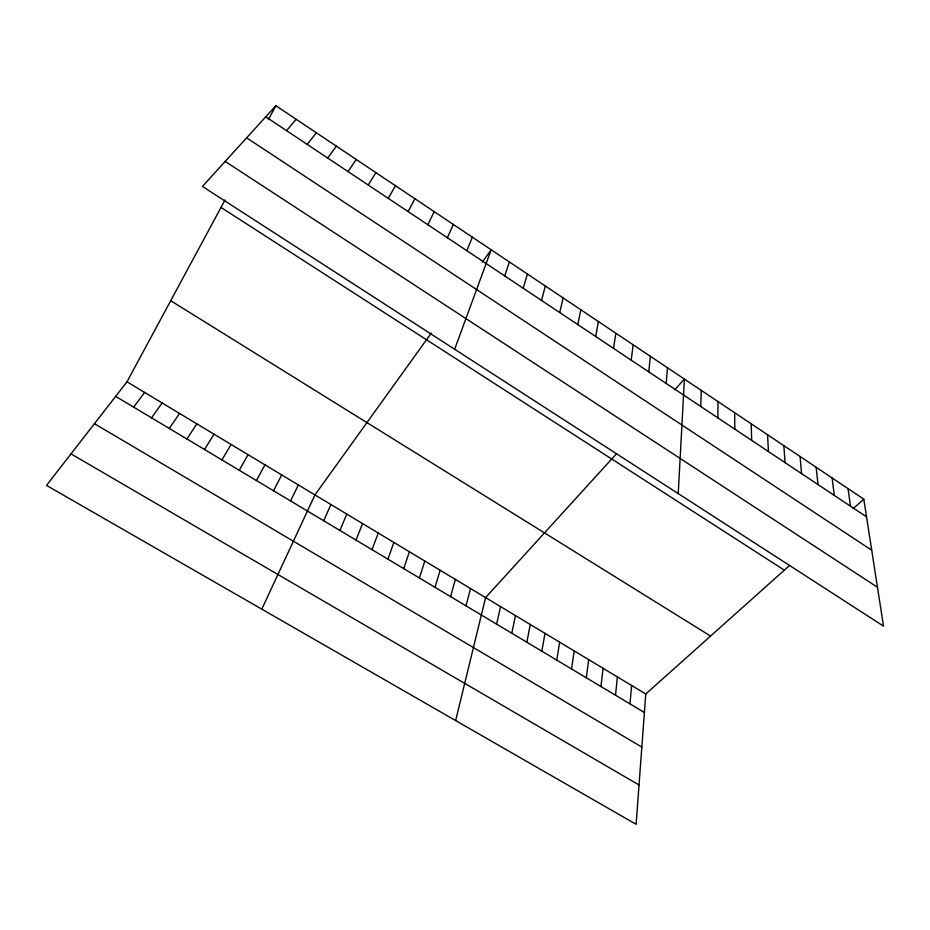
<?xml version="1.0" encoding="UTF-8"?>
<svg xmlns="http://www.w3.org/2000/svg" width="930" height="930" viewBox="0 0 930 930"><rect width="100%" height="100%" fill="white"/><g stroke="black" fill="none" stroke-linecap="round" stroke-linejoin="round"><path stroke-width="1.4" d="M717.855 417.861L718.018 401.586M700.767 406.48L701.267 390.379M678.226 493.598L684.41 379.103L674.657 389.821M789.605 565.44L645.769 693.989L636.12 824.317L46.5 485.402L126.98 381.812L225.037 199.973M666.229 383.486L667.449 367.745M629.994 703.894L631.61 685.468M648.78 371.861L650.361 356.306M615.521 695.233L617.381 676.9M600.954 686.526L603.07 668.298M631.214 360.166L633.156 344.798M586.307 677.772L588.678 659.637M571.566 668.961L574.205 650.919M613.521 348.378L615.834 333.207M556.756 660.102L559.639 642.165M541.853 651.186L545.003 633.353M595.712 336.521L598.397 321.536M526.857 642.223L530.274 624.495M577.774 324.57L580.843 309.783M511.779 633.214L515.476 615.579M496.608 624.146L500.573 606.616M559.697 312.538L563.162 297.949M455.642 720.576L485.6 597.606L616.532 453.712M466.011 605.849L470.534 588.539M541.504 300.425L545.352 286.033M450.573 596.618L455.375 579.425M435.042 587.342L440.134 570.253M523.183 288.219L527.426 274.036M419.43 577.995L424.801 561.023M504.723 275.931L509.373 261.958M403.713 568.602L409.386 551.746M387.903 559.151L393.878 542.411M454.654 349.25L491.191 249.786L482.321 262.132M372 549.642L378.266 533.029M356.004 540.074L362.572 523.578M466.848 250.705L472.335 237.162M339.915 530.46L346.785 514.081M323.721 520.777L330.906 504.525M447.411 237.755L453.329 224.444M261.807 609.162L314.933 494.911L431.253 333.149M427.835 224.723L434.194 211.633M290.544 500.945L298.367 484.949M273.548 490.784L281.709 474.916M408.107 211.587L414.908 198.729M268.328 119.679L275.873 105.683L863.796 499.154L883.5 626.123L202.438 186.43L275.873 105.683M256.447 480.554L264.945 464.837M239.243 470.266L248.066 454.677M388.228 198.346L395.483 185.733M221.921 459.908L231.093 444.47M204.495 449.492L214.016 434.194M368.21 185.012L375.918 172.643M186.953 439.007L196.823 423.848M348.029 171.573L356.213 159.448M169.306 428.451L179.525 413.432M151.544 417.826L162.122 402.969M327.697 158.042L336.346 146.161M133.664 407.142L144.603 392.425M307.214 144.394L316.34 132.769M286.58 130.642L296.182 119.273M853.147 508.664L863.796 499.154M70.994 453.875L639.026 784.99M94.453 423.685L641.84 747.057M115.669 396.378L644.397 712.508M126.98 381.812L645.769 693.989M170.713 300.716L710.578 636.073M221.015 207.425L784.327 570.16M225.176 161.425L877.467 587.272M246.636 137.838L871.724 550.235M265.771 116.796L866.551 516.882M848.021 488.587L850.462 506.176M832.141 477.962L834.28 495.399M816.156 467.267L817.982 484.542M800.067 456.502L801.567 473.614M783.874 445.668L785.06 462.617M767.576 434.752L768.424 451.538M751.161 423.778L751.684 440.39M734.642 412.722L734.828 429.16"/></g></svg>
